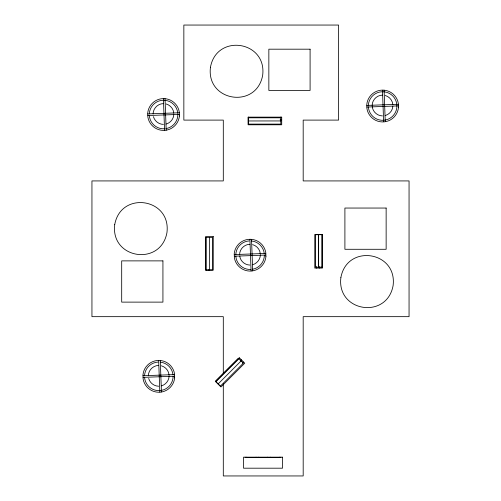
<?xml version="1.0" encoding="UTF-8"?>
<svg xmlns="http://www.w3.org/2000/svg" width="501" height="501" viewBox="0 0 501 501"><rect width="100%" height="100%" fill="white"/><g stroke="black" fill="none" stroke-linecap="round" stroke-linejoin="round"><path stroke-width="0.75" d="M153.106 114.009C153.049 108.479 157.878 103.632 163.407 103.619M148.352 375.838C148.296 370.302 153.124 365.454 158.654 365.442M239.61 254.677C239.553 249.141 244.382 244.294 249.911 244.288M372.162 105.517C372.111 99.981 376.94 95.134 382.47 95.127M173.784 114.76C173.584 119.125 170.259 122.933 166.1 124.073M169.125 375.913C169.062 380.51 165.787 384.712 161.347 385.895M260.382 254.758C260.32 259.349 257.044 263.551 252.604 264.735M392.847 106.268C392.646 110.627 389.321 114.441 385.156 115.574M215.918 381.674L238.883 358.716M240.167 360.833L241.275 359.724M218.154 383.91L241.138 360.902M242.522 363.181L243.624 362.079M366.82 105.429L398.351 104.264M147.757 113.927L179.289 112.756M366.882 107.051L398.414 105.886M147.82 115.549L179.352 114.385M234.261 254.589L265.793 253.425M234.324 256.211L265.856 255.047M143.004 375.75L174.536 374.579M143.067 377.372L174.599 376.207M248.308 117.804L280.785 117.804M280.147 119.889L281.712 119.889M248.308 120.966L280.829 120.941M208.666 269.914L212.562 269.914L212.562 237.443L205.529 237.487L205.529 269.964L209.424 269.964L209.399 237.443M247.657 457.463L248.828 457.463M277.21 457.463L278.381 457.463M382.47 115.906C377.222 115.881 372.4 111.466 372.243 106.168M163.407 124.405C158.811 124.342 154.609 121.067 153.425 116.627M249.911 265.067C244.92 265.023 240.192 261.027 239.766 255.98M158.654 386.227C154.058 386.165 149.855 382.889 148.672 378.449M385.156 95.459C389.321 96.593 392.646 100.407 392.847 104.765M166.1 103.951C170.259 105.091 173.584 108.899 173.784 113.264M252.604 244.62C256.762 245.753 260.088 249.567 260.288 253.926M161.347 365.78C165.512 366.914 168.831 370.721 169.031 375.086M240.618 360.382L243.373 363.137L220.409 386.102L215.399 381.155L238.363 358.196L241.119 360.952M384.092 90.155L385.256 121.687M382.463 90.218L383.634 121.743M251.533 239.315L252.698 270.847M249.911 239.372L251.076 270.903M165.029 98.647L166.194 130.179M163.407 98.71L164.572 130.241M160.276 360.476L161.441 392.001M158.654 360.532L159.819 392.064M321.774 234.681L321.774 267.158M319.688 266.519L319.688 268.085M318.636 234.731L318.636 267.202L318.611 234.681M316.363 266.519L316.363 268.085M280.879 457.169L280.879 457.582L245.158 457.582L245.158 457.169M280.785 117.065L280.829 124.104L248.358 124.104L248.308 117.065M279.257 457.169L279.257 457.582M270.214 457.169L270.214 457.582M267.302 457.169L267.302 457.582M258.81 457.169L258.81 457.582M256.042 457.169L256.042 457.582M246.78 457.169L246.78 457.582M223.302 373.665L223.302 316.663L91.946 316.663L91.946 180.924L223.302 180.924L223.302 120.102L183.848 120.102L183.848 25.05L338.588 25.05L338.588 120.102L303.186 120.102L303.186 180.924L409.054 180.924L409.054 316.663L303.186 316.663L303.186 475.95L223.302 475.95L223.302 383.816M206.262 237.487L206.262 269.964M396.892 105.21A14.291 14.291 0 0 1 383.447 120.29A14.291 14.291 0 0 1 368.367 106.845M368.354 105.348A14.291 14.291 0 0 1 382.188 91.746A14.291 14.291 0 0 1 396.836 104.471M264.359 255.115A14.291 14.291 0 0 1 252.372 269.287M250.888 269.45A14.291 14.291 0 0 1 235.808 256.005M235.802 254.508A14.291 14.291 0 0 1 249.254 240.918M251.502 240.968A14.291 14.291 0 0 1 264.277 253.631M173.102 376.27A14.291 14.291 0 0 1 159.262 390.623A14.291 14.291 0 0 1 144.551 377.159M144.545 375.669A14.291 14.291 0 0 1 157.997 362.079M160.245 362.129A14.291 14.291 0 0 1 173.02 374.786M177.836 113.708A14.291 14.291 0 0 1 165.869 128.625M164.384 128.788A14.291 14.291 0 0 1 149.304 115.336M149.298 113.846A14.291 14.291 0 0 1 163.126 100.238A14.291 14.291 0 0 1 177.774 112.963M114.729 224.586C110.402 258.973 160.771 266.695 166.952 232.596C171.279 198.208 120.904 190.48 114.729 224.586M210.451 67.278C206.124 101.665 256.493 109.387 262.668 75.288C267.002 40.9 216.626 33.172 210.451 67.278M340.88 277.573C336.553 311.96 386.929 319.682 393.103 285.583C397.431 251.195 347.061 243.467 340.88 277.573M239.328 357.783L215.562 381.549L220.972 386.954L244.738 363.187L239.328 357.783M310.094 49.186L268.849 49.186L268.849 90.43L310.094 90.43L310.094 49.186M281.712 117.14L248.101 117.14L248.101 124.787L281.712 124.787L281.712 117.14M386.139 208.047L344.901 208.047L344.901 249.285L386.139 249.285L386.139 208.047M322.437 234.474L314.791 234.474L314.791 268.085L322.437 268.085L322.437 234.474M322.512 234.681L315.473 234.731L315.473 267.202L322.512 267.158L322.512 234.681M213.251 236.56L205.604 236.56L205.604 270.171L213.251 270.171L213.251 236.56M162.931 260.877L121.693 260.877L121.693 302.122L162.931 302.122L162.931 260.877M282.501 457.169L243.536 457.169L243.536 468.191L282.501 468.191L282.501 457.169M398.47 107.521L398.32 103.369A15.913 15.913 0 0 0 366.788 104.534L366.939 108.686A15.913 15.913 0 0 0 398.47 107.521M265.912 256.681L265.762 252.529A15.913 15.913 0 0 0 234.23 253.694L234.387 257.846A15.913 15.913 0 0 0 265.912 256.681M179.408 116.013L179.258 111.861A15.913 15.913 0 0 0 147.726 113.032L147.883 117.178A15.913 15.913 0 0 0 179.408 116.013M174.655 377.835L174.505 373.683A15.913 15.913 0 0 0 142.973 374.854L143.129 379.007A15.913 15.913 0 0 0 174.655 377.835"/></g></svg>
